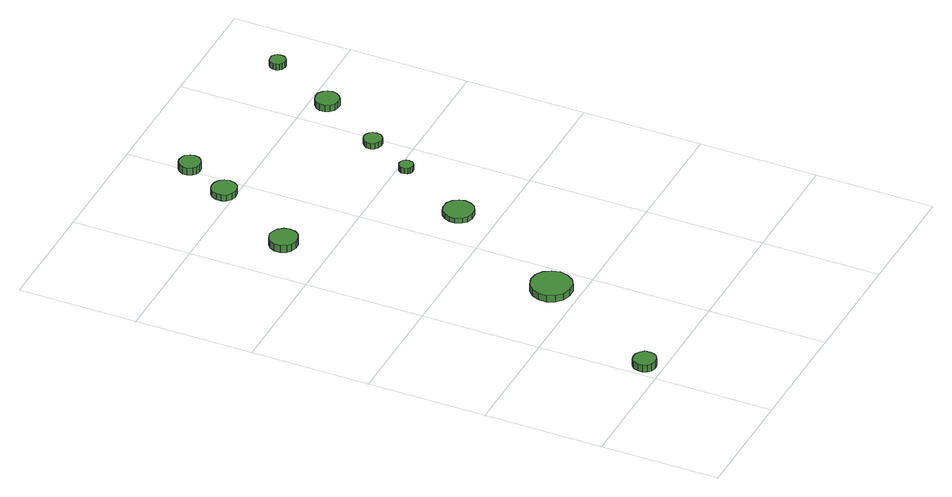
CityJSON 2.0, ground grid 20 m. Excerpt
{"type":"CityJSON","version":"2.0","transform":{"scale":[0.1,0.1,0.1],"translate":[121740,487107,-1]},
"CityObjects":{
"tree1":{"type":"SolitaryVegetationObject","attributes":{"function":"something"},"geometry":[{"type":"MultiSurface","lod":"1","boundaries":[[[0,1,2,3,4,5,6,7,8,9,10,11,12,13,14]],[[15,16,17,18,19,20,21,22,23,24,25,26,27,28,29]],[[0,29,28,1]],[[1,28,27,2]],[[2,27,26,3]],[[3,26,25,4]],[[4,25,24,5]],[[5,24,23,6]],[[6,23,22,7]],[[7,22,21,8]],[[8,21,20,9]],[[9,20,19,10]],[[10,19,18,11]],[[11,18,17,12]],[[12,17,16,13]],[[13,16,15,14]],[[14,15,29,0]]]}]},
"tree2":{"type":"SolitaryVegetationObject","attributes":{"function":"something"},"geometry":[{"type":"MultiSurface","lod":"1","boundaries":[[[30,31,32,33,34,35,36,37,38,39,40,41,42,43,44]],[[45,46,47,48,49,50,51,52,53,54,55,56,57,58,59]],[[30,59,58,31]],[[31,58,57,32]],[[32,57,56,33]],[[33,56,55,34]],[[34,55,54,35]],[[35,54,53,36]],[[36,53,52,37]],[[37,52,51,38]],[[38,51,50,39]],[[39,50,49,40]],[[40,49,48,41]],[[41,48,47,42]],[[42,47,46,43]],[[43,46,45,44]],[[44,45,59,30]]]}]},
"tree3":{"type":"SolitaryVegetationObject","attributes":{"function":"something"},"geometry":[{"type":"MultiSurface","lod":"1","boundaries":[[[60,61,62,63,64,65,66,67,68,69,70,71,72,73,74]],[[75,76,77,78,79,80,81,82,83,84,85,86,87,88,89]],[[60,89,88,61]],[[61,88,87,62]],[[62,87,86,63]],[[63,86,85,64]],[[64,85,84,65]],[[65,84,83,66]],[[66,83,82,67]],[[67,82,81,68]],[[68,81,80,69]],[[69,80,79,70]],[[70,79,78,71]],[[71,78,77,72]],[[72,77,76,73]],[[73,76,75,74]],[[74,75,89,60]]]}]},
"tree4":{"type":"SolitaryVegetationObject","attributes":{"function":"something"},"geometry":[{"type":"MultiSurface","lod":"1","boundaries":[[[90,91,92,93,94,95,96,97,98,99,100,101,102,103,104]],[[105,106,107,108,109,110,111,112,113,114,115,116,117,118,119]],[[90,119,118,91]],[[91,118,117,92]],[[92,117,116,93]],[[93,116,115,94]],[[94,115,114,95]],[[95,114,113,96]],[[96,113,112,97]],[[97,112,111,98]],[[98,111,110,99]],[[99,110,109,100]],[[100,109,108,101]],[[101,108,107,102]],[[102,107,106,103]],[[103,106,105,104]],[[104,105,119,90]]]}]},
"tree5":{"type":"SolitaryVegetationObject","attributes":{"function":"something"},"geometry":[{"type":"MultiSurface","lod":"1","boundaries":[[[120,121,122,123,124,125,126,127,128,129,130,131,132,133,134]],[[135,136,137,138,139,140,141,142,143,144,145,146,147,148,149]],[[120,149,148,121]],[[121,148,147,122]],[[122,147,146,123]],[[123,146,145,124]],[[124,145,144,125]],[[125,144,143,126]],[[126,143,142,127]],[[127,142,141,128]],[[128,141,140,129]],[[129,140,139,130]],[[130,139,138,131]],[[131,138,137,132]],[[132,137,136,133]],[[133,136,135,134]],[[134,135,149,120]]]}]},
"tree6":{"type":"SolitaryVegetationObject","attributes":{"function":"something"},"geometry":[{"type":"MultiSurface","lod":"1","boundaries":[[[150,151,152,153,154,155,156,157,158,159,160,161,162,163,164]],[[165,166,167,168,169,170,171,172,173,174,175,176,177,178,179]],[[150,179,178,151]],[[151,178,177,152]],[[152,177,176,153]],[[153,176,175,154]],[[154,175,174,155]],[[155,174,173,156]],[[156,173,172,157]],[[157,172,171,158]],[[158,171,170,159]],[[159,170,169,160]],[[160,169,168,161]],[[161,168,167,162]],[[162,167,166,163]],[[163,166,165,164]],[[164,165,179,150]]]}]},
"tree7":{"type":"SolitaryVegetationObject","attributes":{"function":"something"},"geometry":[{"type":"MultiSurface","lod":"1","boundaries":[[[180,181,182,183,184,185,186,187,188,189,190,191,192,193,194]],[[195,196,197,198,199,200,201,202,203,204,205,206,207,208,209]],[[180,209,208,181]],[[181,208,207,182]],[[182,207,206,183]],[[183,206,205,184]],[[184,205,204,185]],[[185,204,203,186]],[[186,203,202,187]],[[187,202,201,188]],[[188,201,200,189]],[[189,200,199,190]],[[190,199,198,191]],[[191,198,197,192]],[[192,197,196,193]],[[193,196,195,194]],[[194,195,209,180]]]}]},
"tree8":{"type":"SolitaryVegetationObject","attributes":{"function":"something"},"geometry":[{"type":"MultiSurface","lod":"1","boundaries":[[[210,211,212,213,214,215,216,217,218,219,220,221,222,223,224]],[[225,226,227,228,229,230,231,232,233,234,235,236,237,238,239]],[[210,239,238,211]],[[211,238,237,212]],[[212,237,236,213]],[[213,236,235,214]],[[214,235,234,215]],[[215,234,233,216]],[[216,233,232,217]],[[217,232,231,218]],[[218,231,230,219]],[[219,230,229,220]],[[220,229,228,221]],[[221,228,227,222]],[[222,227,226,223]],[[223,226,225,224]],[[224,225,239,210]]]}]},
"tree9":{"type":"SolitaryVegetationObject","attributes":{"function":"something"},"geometry":[{"type":"MultiSurface","lod":"1","boundaries":[[[240,241,242,243,244,245,246,247,248,249,250,251,252,253,254]],[[255,256,257,258,259,260,261,262,263,264,265,266,267,268,269]],[[240,269,268,241]],[[241,268,267,242]],[[242,267,266,243]],[[243,266,265,244]],[[244,265,264,245]],[[245,264,263,246]],[[246,263,262,247]],[[247,262,261,248]],[[248,261,260,249]],[[249,260,259,250]],[[250,259,258,251]],[[251,258,257,252]],[[252,257,256,253]],[[253,256,255,254]],[[254,255,269,240]]]}]},
"tree10":{"type":"SolitaryVegetationObject","attributes":{"function":"something"},"geometry":[{"type":"MultiSurface","lod":"1","boundaries":[[[270,271,272,273,274,275,276,277,278,279,280,281,282,283,284]],[[285,286,287,288,289,290,291,292,293,294,295,296,297,298,299]],[[270,299,298,271]],[[271,298,297,272]],[[272,297,296,273]],[[273,296,295,274]],[[274,295,294,275]],[[275,294,293,276]],[[276,293,292,277]],[[277,292,291,278]],[[278,291,290,279]],[[279,290,289,280]],[[280,289,288,281]],[[281,288,287,282]],[[282,287,286,283]],[[283,286,285,284]],[[284,285,299,270]]]}]}
},
"vertices":[
[39,27,24],[38,35,24],[33,41,24],[26,45,24],[19,46,24],[11,44,24],[5,39,24],[2,31,24],[2,23,24],[5,16,24],[11,11,24],[19,9,24],[26,9,24],[33,13,24],[38,20,24],[38,20,11],[33,13,11],[26,9,11],[19,9,11],[11,11,11],[5,16,11],[2,23,11],[2,31,11],[5,39,11],[11,44,11],[19,46,11],[26,45,11],[33,41,11],[38,35,11],[39,27,11],
[175,244,24],[172,257,24],[164,269,24],[152,276,24],[138,277,24],[124,273,24],[114,263,24],[108,251,24],[108,237,24],[114,224,24],[124,214,24],[138,210,24],[152,211,24],[164,218,24],[172,230,24],[172,230,12],[164,218,12],[152,211,12],[138,210,12],[124,214,12],[114,224,12],[108,237,12],[108,251,12],[114,263,12],[124,273,12],[138,277,12],[152,276,12],[164,269,12],[172,257,12],[175,244,12],
[110,678,18],[108,687,18],[102,695,18],[93,700,18],[84,701,18],[74,698,18],[67,692,18],[63,683,18],[63,673,18],[67,664,18],[74,658,18],[84,655,18],[93,656,18],[102,660,18],[108,668,18],[108,668,5],[102,660,5],[93,656,5],[84,655,5],[74,658,5],[67,664,5],[63,673,5],[63,683,5],[67,692,5],[74,698,5],[84,701,5],[93,700,5],[102,695,5],[108,687,5],[110,678,5],
[297,463,15],[295,473,15],[289,482,15],[280,487,15],[269,488,15],[259,485,15],[252,478,15],[247,468,15],[247,458,15],[252,448,15],[259,441,15],[269,438,15],[280,439,15],[289,444,15],[295,453,15],[295,453,6],[289,444,6],[280,439,6],[269,438,6],[259,441,6],[252,448,6],[247,458,6],[247,468,6],[252,478,6],[259,485,6],[269,488,6],[280,487,6],[289,482,6],[295,473,6],[297,463,6],
[191,819,16],[189,827,16],[184,834,16],[177,838,16],[168,839,16],[160,837,16],[153,831,16],[150,823,16],[150,814,16],[153,806,16],[160,801,16],[168,798,16],[177,799,16],[184,803,16],[189,810,16],[189,810,5],[184,803,5],[177,799,5],[168,798,5],[160,801,5],[153,806,5],[150,814,5],[150,823,5],[153,831,5],[160,837,5],[168,839,5],[177,838,5],[184,834,5],[189,827,5],[191,819,5],
[226,895,18],[225,902,18],[220,909,18],[214,912,18],[206,913,18],[199,911,18],[194,906,18],[190,899,18],[190,891,18],[194,884,18],[199,879,18],[206,877,18],[214,878,18],[220,882,18],[225,888,18],[225,888,5],[220,882,5],[214,878,5],[206,877,5],[199,879,5],[194,884,5],[190,891,5],[190,899,5],[194,906,5],[199,911,5],[206,913,5],[214,912,5],[220,909,5],[225,902,5],[226,895,5],
[357,587,16],[356,592,16],[353,596,16],[349,598,16],[344,599,16],[339,597,16],[336,594,16],[334,590,16],[334,585,16],[336,580,16],[339,577,16],[344,575,16],[349,576,16],[353,578,16],[356,582,16],[356,582,6],[353,578,6],[349,576,6],[344,575,6],[339,577,6],[336,580,6],[334,585,6],[334,590,6],[336,594,6],[339,597,6],[344,599,6],[349,598,6],[353,596,6],[356,592,6],[357,587,6],
[402,664,16],[401,670,16],[397,675,16],[392,678,16],[386,679,16],[380,677,16],[375,672,16],[372,667,16],[372,660,16],[375,655,16],[380,651,16],[386,649,16],[392,649,16],[397,652,16],[401,657,16],[401,657,6],[397,652,6],[392,649,6],[386,649,6],[380,651,6],[375,655,6],[372,660,6],[372,667,6],[375,672,6],[380,677,6],[386,679,6],[392,678,6],[397,675,6],[401,670,6],[402,664,6],
[473,772,17],[471,780,17],[466,787,17],[459,791,17],[451,792,17],[443,789,17],[437,784,17],[434,776,17],[434,768,17],[437,761,17],[443,755,17],[451,753,17],[459,753,17],[466,758,17],[471,764,17],[471,764,5],[466,758,5],[459,753,5],[451,753,5],[443,755,5],[437,761,5],[434,768,5],[434,776,5],[437,784,5],[443,789,5],[451,792,5],[459,791,5],[466,787,5],[471,780,5],[473,772,5],
[529,886,16],[528,892,16],[525,896,16],[520,899,16],[515,899,16],[509,898,16],[505,894,16],[503,889,16],[503,884,16],[505,879,16],[509,875,16],[515,873,16],[520,874,16],[525,877,16],[528,881,16],[528,881,5],[525,877,5],[520,874,5],[515,873,5],[509,875,5],[505,879,5],[503,884,5],[503,889,5],[505,894,5],[509,898,5],[515,899,5],[520,899,5],[525,896,5],[528,892,5],[529,886,5]
]}
